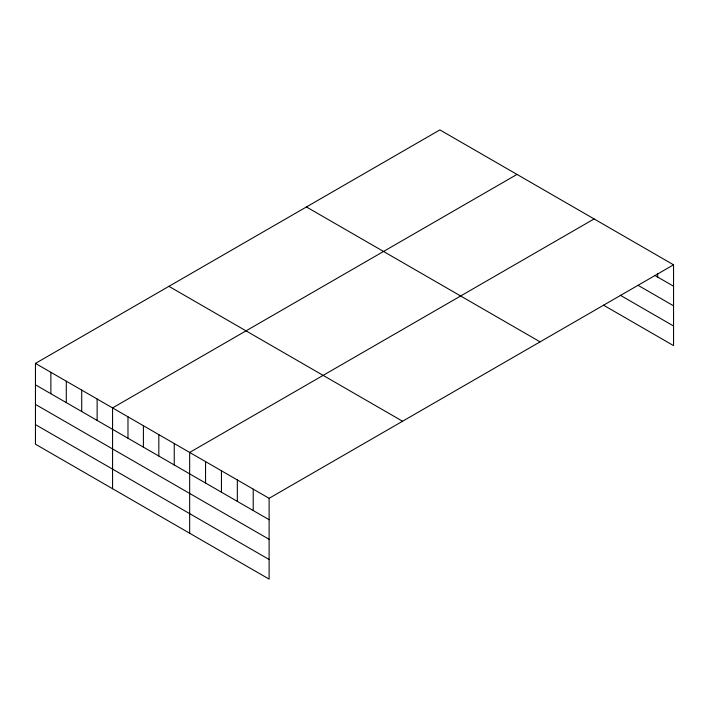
<?xml version="1.0" encoding="UTF-8"?>
<svg xmlns="http://www.w3.org/2000/svg" width="709" height="709" viewBox="0 0 709 709"><rect width="100%" height="100%" fill="white"/><g stroke="black" fill="none" stroke-linecap="round" stroke-linejoin="round"><path stroke-width="1.06" d="M603.448 305.136L673.55 345.602L673.55 264.803L439.89 129.898L35.45 363.398L35.45 444.197L269.11 579.102L269.11 498.303L35.45 363.398M516.994 174.414L112.563 407.914L112.563 488.723M594.107 218.93L189.666 452.431L189.666 533.239M269.11 498.303L673.55 264.803M654.859 275.42L673.55 286.214M638.029 285.302L673.55 305.809M620.278 295.245L673.55 326.007M306.421 206.948L540.09 341.853M168.91 286.339L402.579 421.243M35.45 384.81L269.11 519.715M35.45 404.405L269.11 539.31M35.45 424.602L269.11 559.507M657.66 273.825L657.66 277.042M253.219 489.121L253.219 510.542M237.338 479.949L237.338 501.36M221.447 470.776L221.447 492.188M205.557 461.603L205.557 483.015M174.246 443.533L174.246 464.944M158.825 434.626L158.825 456.038M143.404 425.719L143.404 447.131M127.983 416.821L127.983 438.233M97.133 399.007L97.133 420.419M81.712 390.11L81.712 411.521M66.291 381.203L66.291 402.615M50.871 372.296L50.871 393.708"/></g></svg>
